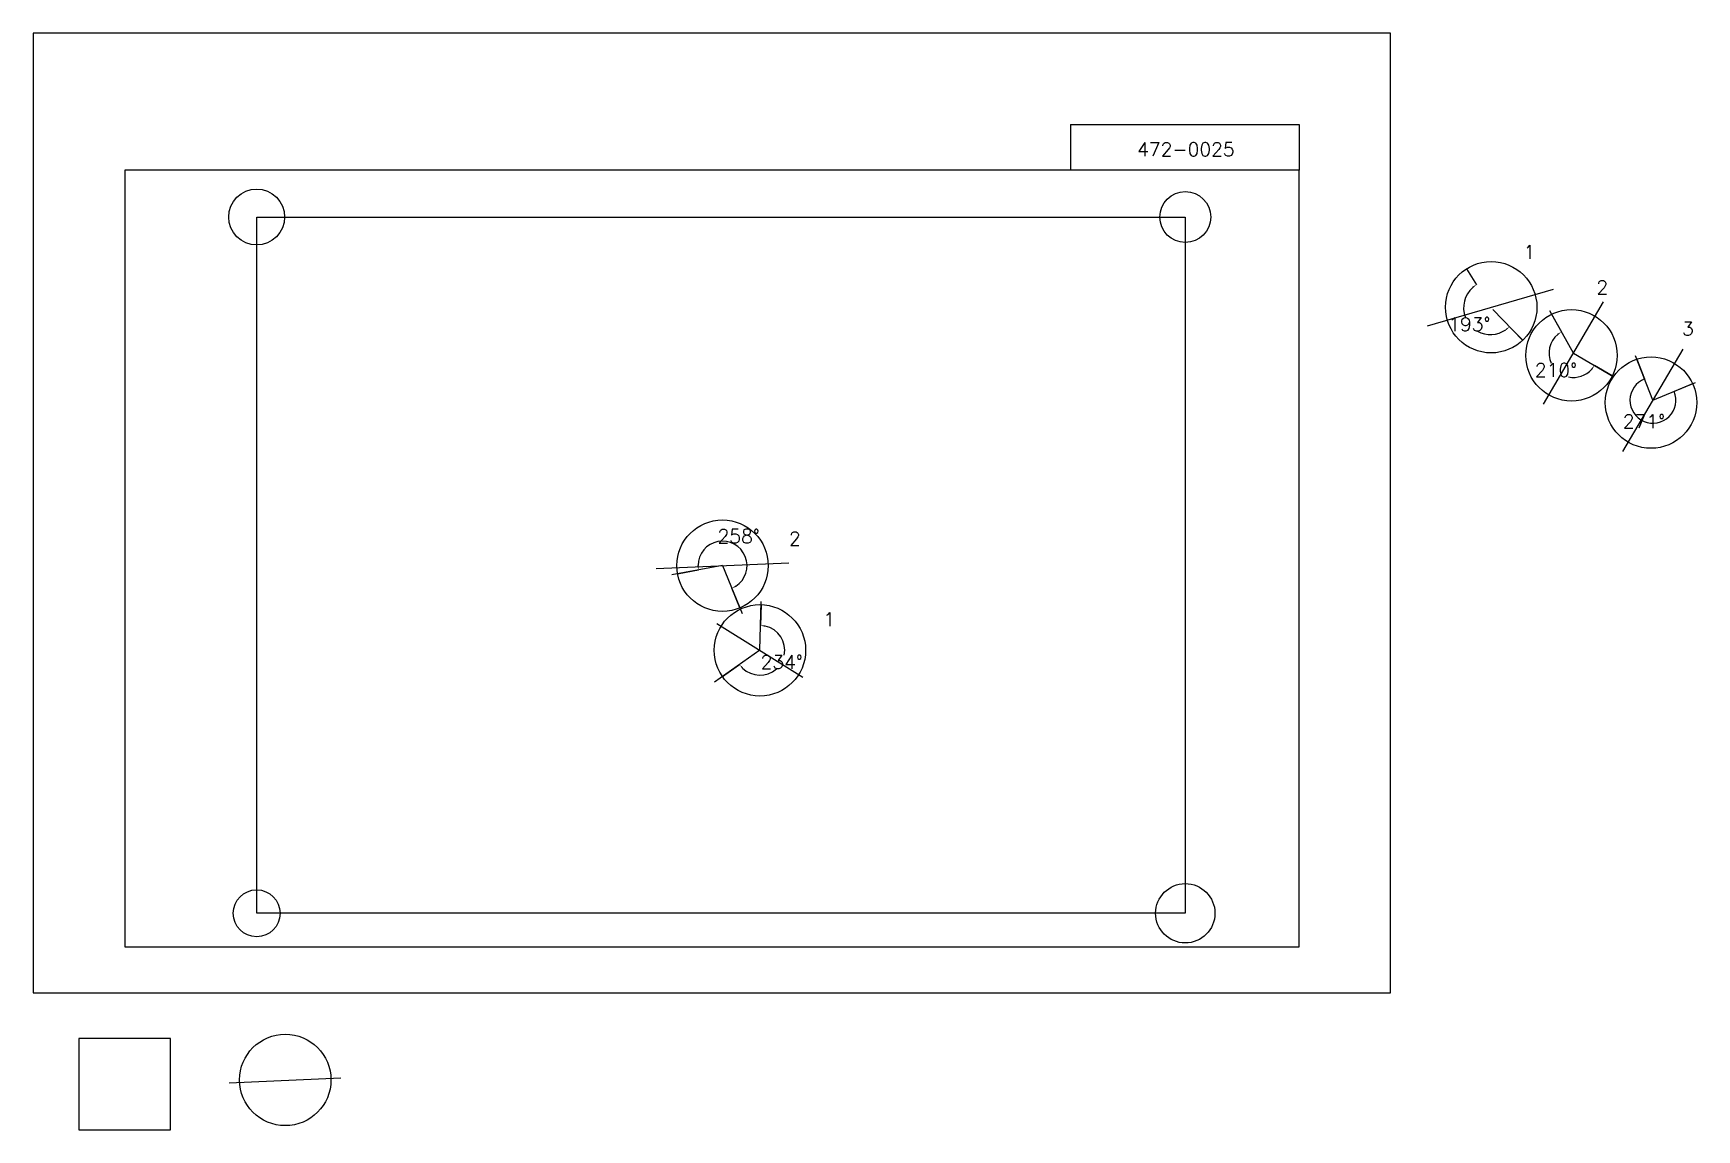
# Model space of a CAD drawing. Extents: x 0 to 1819984, y -150000 to 1050000.
import ezdxf

# ---------------------------------------------------------------- set-up
doc = ezdxf.new("R2010")
doc.units = 0
doc.header["$MEASUREMENT"] = 0
doc.layers.get('0').update_dxf_attribs({"linetype": 'CONTINUOUS'})
doc.layers.get('Defpoints').update_dxf_attribs({"linetype": 'CONTINUOUS'})
for name, color, linetype in [('_0-0_', 7, 'CONTINUOUS'), ('_0-1_V-nasSTD', 7, 'CONTINUOUS'), ('_0-2_番号', 7, 'CONTINUOUS'), ('ADD_LINE', 7, 'CONTINUOUS'), ('文字', 7, 'CONTINUOUS')]:
    doc.layers.add(name, color=color, linetype=linetype)
doc.layers.add('位置合わせ用', color=7, linetype='CONTINUOUS', plot=False)
doc.styles.get("Standard").update_dxf_attribs({"font": 'txt', "height": 15000, "bigfont": 'bigfont.shx'})
doc.dimstyles.get("Standard").update_dxf_attribs({"dimtxt": 0.18, "dimasz": 0.18, "dimexe": 0.18, "dimexo": 0.0625, "dimgap": 0.09, "dimtad": 0, "dimtih": 1, "dimtoh": 1, "dimdec": 4, "dimzin": 0, "dimdsep": 46, "dimtxsty": 'Standard', "dimcen": 0.09, "dimadec": 0, "dimazin": 0, "dimtfac": 1, "dimtdec": 4, "dimtofl": 0, "dimtmove": 0, "dimatfit": 3, "dimfxl": 1, "dimtolj": 1, "dimtzin": 0, "dimarcsym": 0})
picture_1 = doc.add_image_def('image1.jpg', size_in_pixel=(800, 600))

# ---------------------------------------------------------------- blocks, each defined once
blk = doc.blocks.new('-000-CCURVE_ORG002')
at = {"layer": '_0-0_', "color": 5, "linetype": 'Continuous'}
for p, q in [((30, -10), (10, -10)), ((10, -10), (10, -30)), ((30, -30), (30, -10)), ((10, -30), (30, -30))]:
    blk.add_line(p, q, dxfattribs=at)
blk = doc.blocks.new('-008-$$ATRU$$11$$背景色$$色$$0_0_0')
at = {"layer": '_0-2_番号'}
blk.add_blockref('-000-CCURVE_ORG002', (0, 0), dxfattribs=at)
blk = doc.blocks.new('*D27')
at = {"color": 0, "linetype": 'Continuous', "lineweight": -2}
for p, q in [((1568104, 792245), (1578880, 774840)), ((1629640, 714000), (1615070, 728792))]:
    blk.add_line(p, q, dxfattribs=at)
for start, end in [(131.496881, 201.309321), (240.743794, 304.832348)]:
    blk.add_arc((1594392, 749786), 29468, start, end, dxfattribs=at)
at = {"color": 0}
for points in [[(1575365, 771189), (1574370, 772526), (1578880, 774841)], [(1611756, 724957), (1610691, 726240), (1615070, 728792)]]:
    blk.add_solid(points, dxfattribs=at)
at = {"layer": 'Defpoints', "color": 0}
for p in [(1568104, 792245), (1565088, 746690), (1594392, 749786), (1629640, 714000)]:
    blk.add_point(p, dxfattribs=at)
at = {"color": 0, "linetype": 'Continuous', "insert": (1571223, 731578), "char_height": 15000, "attachment_point": 5}
blk.add_mtext('\\A1;193%%d', dxfattribs=at)
blk = doc.blocks.new('*D28')
at = {"color": 0, "linetype": 'Continuous', "lineweight": -2}
for p, q in [((1661270, 742552), (1672046, 723311)), ((1727583, 674939), (1708054, 686470))]:
    blk.add_line(p, q, dxfattribs=at)
for start, end in [(130.005432, 204.698825), (258.553097, 318.68482)]:
    blk.add_arc((1685082, 700035), 26678, start, end, dxfattribs=at)
at = {"color": 0}
for points in [[(1668405, 719784), (1667458, 721156), (1672046, 723311)], [(1705795, 681933), (1704445, 682911), (1708054, 686470)]]:
    blk.add_solid(points, dxfattribs=at)
at = {"layer": 'Defpoints', "color": 0}
for p in [(1661270, 742552), (1658755, 695717), (1685082, 700035), (1727583, 674939)]:
    blk.add_point(p, dxfattribs=at)
at = {"color": 0, "linetype": 'Continuous', "insert": (1666003, 681387), "char_height": 15000, "attachment_point": 5}
blk.add_mtext('\\A1;210%%d', dxfattribs=at)
blk = doc.blocks.new('*D31')
at = {"layer": 'ADD_LINE', "color": 0, "linetype": 'Continuous', "lineweight": -2}
for p, q in [((1754468, 693292), (1762933, 671691)), ((1815520, 666412), (1795295, 657972))]:
    blk.add_line(p, q, dxfattribs=at)
blk.add_arc((1772102, 648293), 25131, 111.399612, 22.651687, dxfattribs=at)
at = {"layer": 'ADD_LINE', "color": 0}
for points in [[(1762933, 671691), (1762933, 671692), (1762933, 671692)], [(1795295, 657972), (1795295, 657972), (1795295, 657972)]]:
    blk.add_solid(points, dxfattribs=at)
at = {"layer": 'Defpoints', "color": 0}
for p in [(1754468, 693293), (1815520, 666412), (1772102, 648293), (1781612, 625030)]:
    blk.add_point(p, dxfattribs=at)
at = {"layer": 'ADD_LINE', "color": 0, "linetype": 'Continuous', "insert": (1762293, 625154), "char_height": 15000, "attachment_point": 5}
blk.add_mtext('\\A1;271%%d', dxfattribs=at)
blk = doc.blocks.new('*D332')
at = {"color": 0, "linetype": 'Continuous', "lineweight": -2}
for p, q in [((704875, 458540), (727708, 462618)), ((773119, 421091), (764294, 442541))]:
    blk.add_line(p, q, dxfattribs=at)
blk.add_arc((754096, 467330), 26805, 303.064592, 179.423333, dxfattribs=at)
at = {"color": 0}
for points in [[(726461, 467531), (728122, 467670), (727708, 462618)], [(768333, 445604), (769108, 444128), (764294, 442541)]]:
    blk.add_solid(points, dxfattribs=at)
at = {"layer": 'Defpoints', "color": 0}
for p in [(779548, 475740), (704875, 458540), (754096, 467330), (773119, 421090)]:
    blk.add_point(p, dxfattribs=at)
at = {"color": 0, "linetype": 'Continuous', "insert": (771802, 499597), "char_height": 15000, "attachment_point": 5}
blk.add_mtext('\\A1;258%%d', dxfattribs=at)
blk = doc.blocks.new('*D333')
at = {"color": 0, "linetype": 'Continuous', "lineweight": -2}
for p, q in [((796332, 424672), (795738, 401824)), ((754051, 346042), (772783, 359137))]:
    blk.add_line(p, q, dxfattribs=at)
for start, end in [(348.620926, 77.939735), (225.523985, 311.418477)]:
    blk.add_arc((795031, 374689), 27145, start, end, dxfattribs=at)
at = {"color": 0}
for points in [[(800801, 402062), (800604, 400407), (795738, 401825)], [(776649, 355858), (775377, 354782), (772783, 359137)]]:
    blk.add_solid(points, dxfattribs=at)
at = {"layer": 'Defpoints', "color": 0}
for p in [(796332, 424672), (795031, 374689), (754051, 346042), (805553, 349666)]:
    blk.add_point(p, dxfattribs=at)
at = {"color": 0, "linetype": 'Continuous', "insert": (818939, 361833), "char_height": 15000, "attachment_point": 5}
blk.add_mtext('\\A1;234%%d', dxfattribs=at)

msp = doc.modelspace()

# ---------------------------------------------------------------- linework, layer by layer
at = {"layer": '_0-1_V-nasSTD', "color": 7, "linetype": 'Continuous'}
for p, q in [((1485000, 1050000), (0, 1050000)), ((0, 1050000), (0, 0)), ((1485000, 1050000), (0, 1050000)), ((0, 1050000), (0, 0)), ((1485000, 0), (1485000, 1050000)), ((1485000, 0), (1485000, 1050000)), ((1135000, 950000), (1135000, 900000)), ((1135000, 950000), (1385000, 950000)), ((1385000, 950000), (1385000, 900000)), ((1385000, 900000), (100000, 900000)), ((100000, 900000), (100000, 50000)), ((1385000, 50000), (1385000, 900000)), ((100000, 50000), (1385000, 50000)), ((0, 0), (1485000, 0)), ((0, 0), (1485000, 0))]:
    msp.add_line(p, q, dxfattribs=at)
at = {"layer": 'ADD_LINE', "color": 1, "linetype": 'Continuous'}
for p, q in [((1525489.26411, 729736.80972), (1663294.76411, 769835.80972)), ((1652183.75, 644122.25), (1717980.25, 755947.75)), ((1739204, 592380), (1805000.5, 704205.5)), ((681643.75, 464304.875), (826548.25, 470356.125)), ((747907.5, 403986.75), (842154.5, 345391.25)), ((214262.32302, -98799.56876), (336470.78129, -93322.43898))]:
    msp.add_line(p, q, dxfattribs=at)
at = {"layer": 'ADD_LINE', "color": 5, "linetype": 'Continuous'}
for p, q in [((1596753.25, 747633.75), (1629814.8632, 713821.27417)), ((1685082, 700035), (1659184.32722, 746275.9796)), ((1685082, 700035), (1729204.75, 673981.25)), ((1772102.25, 648292.75), (1753088.25, 696812.75)), ((1772102.25, 648292.75), (1818728.75, 667751.25)), ((754096, 467330.5), (698645, 457427)), ((754096, 467330.5), (775596, 415068.5)), ((795031, 374689), (796422.5, 428129)), ((795031, 374689), (745239.5, 339882.5))]:
    msp.add_line(p, q, dxfattribs=at)
at = {"layer": 'ADD_LINE', "color": 5, "linetype": 'ByBlock'}
for centre in [(1595122.531, 750173.16957), (1682964.15392, 697503.40947), (1769984.40392, 645761.15947), (754096, 467330.5), (795031, 374689), (275704.61091, -95468.83904)]:
    msp.add_circle(centre, 50000, dxfattribs=at)
at = {"layer": '位置合わせ用', "color": 5, "linetype": 'Continuous'}
for centre, radius in [((244424.4, 848880.595), 30579.2687), ((1260424.4, 848880.595), 27848.33235), ((244424.4, 86880.595), 25672.78835), ((1260424.4, 86880.595), 32483.49996)]:
    msp.add_circle(centre, radius, dxfattribs=at)

# ---------------------------------------------------------------- block references
at = {"layer": '_0-0_', "xscale": 5000, "yscale": 5000, "zscale": 5000}
msp.add_blockref('-008-$$ATRU$$11$$背景色$$色$$0_0_0', (0, 0), dxfattribs=at)

# ---------------------------------------------------------------- texts
at = {"layer": '文字', "linetype": 'Continuous'}
msp.add_text('472-0025', height=15000, dxfattribs=at).set_placement((1207698.06436, 915464.91089))
at = {"layer": '文字', "color": 5, "linetype": 'Continuous'}
for s, p in [('1', (1630487.25, 803200.25)), ('2', (1710202.25, 764419.75)), ('3', (1803921.25, 719176.25)), ('2', (826849.5, 489450)), ('1', (864552.5, 401117.5))]:
    msp.add_text(s, height=15000, dxfattribs=at).set_placement(p)

# ---------------------------------------------------------------- dimensions: what is measured, and where the dimension line sits
at = {"color": 5, "linetype": 'Continuous'}
for base, center, p1, p2, picture, middle in [((1565087.53393, 746690.32692), (1594392.01411, 749786.30972), (1568104.28301, 792244.70716), (1629640.37756, 713999.72255), '*D27', (1571223.47133, 731577.62241)), ((1658755.37189, 695717.29916), (1685082, 700035), (1661270.03834, 742551.88724), (1727582.99975, 674938.86655), '*D28', (1666003.1859, 681387.40657)), ((779548.2798, 475739.76501), (754096, 467330.5), (704874.85714, 458539.64703), (773118.62613, 421090.47735), '*D332', (771802.42735, 499596.9921)), ((805552.80299, 349666.36304), (795031, 374689), (796332.48626, 424672.05846), (754051.02675, 346042.15388), '*D333', (818938.5425, 361833.2577))]:
    dim = msp.add_angular_dim_3p(base=base, center=center, p1=p1, p2=p2, dimstyle='Standard', override={"dimasz": 5000, "dimtmove": 2}, dxfattribs=at)
    dim.commit()
    dim.dimension.update_dxf_attribs({"geometry": picture, "text_midpoint": middle})
at = {"layer": 'ADD_LINE', "color": 5, "linetype": 'Continuous'}
dim = msp.add_angular_dim_3p(base=(1781611.89489, 625030.08669), center=(1772102.25, 648292.75), p1=(1754467.74397, 693292.55187), p2=(1815520.42476, 666412.32907), dimstyle='Standard', override={"dimtmove": 2}, dxfattribs=at)
dim.commit()
dim.dimension.update_dxf_attribs({"geometry": '*D31', "text_midpoint": (1762292.86514, 625154.49351)})

# ---------------------------------------------------------------- pictures from other files: only their frames are drawn
image = msp.add_image(picture_1, insert=(244424.4, 86880.595), size_in_units=(1016000, 762000), dxfattribs=at)
image.dxf.flags = 7

doc.saveas('drawing.dxf')
